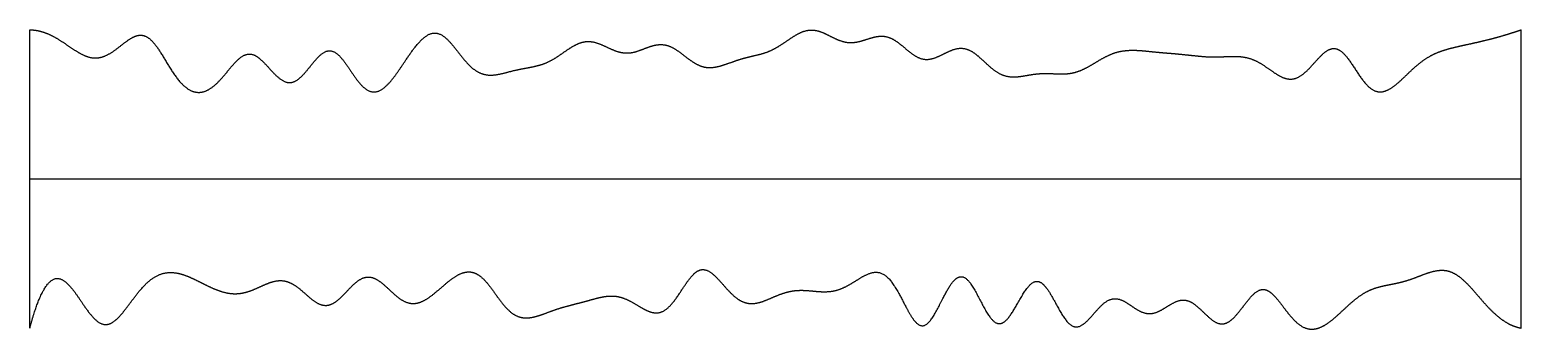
# Model space of a CAD drawing. Header units: millimetres. Extents: x 0 to 10, y 0 to 2.
import ezdxf

# ---------------------------------------------------------------- set-up
doc = ezdxf.new("R2010")
doc.units = ezdxf.units.MM
doc.layers.get('0').update_dxf_attribs({"linetype": 'CONTINUOUS'})

msp = doc.modelspace()

# ---------------------------------------------------------------- linework, layer by layer
for points in [[(0, 0), (0, 0.08), (0, 0.24), (0, 0.48), (0, 0.8), (0, 1.2), (0, 1.52), (0, 1.76), (0, 1.92), (0, 2)], [(0, 2), (0.01, 2), (0.031, 1.999), (0.061, 1.994), (0.102, 1.983), (0.153, 1.96), (0.204, 1.93), (0.255, 1.895), (0.306, 1.86), (0.357, 1.829), (0.409, 1.81), (0.461, 1.808), (0.513, 1.825), (0.566, 1.858), (0.618, 1.9), (0.668, 1.939), (0.715, 1.965), (0.76, 1.969), (0.803, 1.946), (0.844, 1.9), (0.886, 1.835), (0.928, 1.762), (0.973, 1.69), (1.022, 1.63), (1.073, 1.59), (1.127, 1.574), (1.181, 1.585), (1.235, 1.619), (1.286, 1.672), (1.336, 1.734), (1.383, 1.791), (1.429, 1.831), (1.474, 1.845), (1.52, 1.829), (1.567, 1.786), (1.615, 1.73), (1.664, 1.678), (1.713, 1.644), (1.762, 1.641), (1.81, 1.671), (1.858, 1.725), (1.905, 1.787), (1.951, 1.839), (1.996, 1.867), (2.041, 1.859), (2.086, 1.82), (2.13, 1.758), (2.175, 1.688), (2.221, 1.626), (2.268, 1.586), (2.316, 1.576), (2.365, 1.597), (2.415, 1.645), (2.465, 1.712), (2.514, 1.787), (2.563, 1.86), (2.612, 1.922), (2.659, 1.965), (2.705, 1.984), (2.75, 1.977), (2.794, 1.945), (2.838, 1.895), (2.882, 1.837), (2.927, 1.78), (2.974, 1.733), (3.024, 1.704), (3.075, 1.693), (3.128, 1.697), (3.182, 1.71), (3.236, 1.725), (3.289, 1.737), (3.342, 1.746), (3.394, 1.756), (3.445, 1.77), (3.495, 1.792), (3.545, 1.824), (3.595, 1.86), (3.646, 1.894), (3.696, 1.918), (3.746, 1.926), (3.797, 1.917), (3.848, 1.895), (3.9, 1.869), (3.952, 1.848), (4.004, 1.841), (4.057, 1.849), (4.11, 1.869), (4.162, 1.891), (4.214, 1.904), (4.264, 1.902), (4.314, 1.882), (4.363, 1.847), (4.412, 1.807), (4.462, 1.772), (4.512, 1.749), (4.563, 1.743), (4.616, 1.752), (4.668, 1.769), (4.722, 1.789), (4.774, 1.807), (4.827, 1.82), (4.878, 1.831), (4.93, 1.844), (4.98, 1.865), (5.031, 1.894), (5.081, 1.929), (5.132, 1.964), (5.182, 1.991), (5.232, 2.002), (5.283, 1.997), (5.333, 1.976), (5.384, 1.948), (5.436, 1.924), (5.489, 1.911), (5.542, 1.915), (5.595, 1.93), (5.648, 1.949), (5.7, 1.961), (5.751, 1.957), (5.801, 1.933), (5.849, 1.894), (5.898, 1.851), (5.947, 1.815), (5.997, 1.797), (6.048, 1.802), (6.101, 1.824), (6.153, 1.852), (6.205, 1.875), (6.256, 1.881), (6.305, 1.866), (6.354, 1.831), (6.401, 1.785), (6.449, 1.74), (6.498, 1.705), (6.549, 1.685), (6.6, 1.682), (6.654, 1.688), (6.708, 1.699), (6.762, 1.707), (6.816, 1.708), (6.869, 1.706), (6.921, 1.703), (6.973, 1.705), (7.023, 1.717), (7.073, 1.738), (7.123, 1.766), (7.173, 1.798), (7.224, 1.826), (7.275, 1.848), (7.327, 1.86), (7.379, 1.864), (7.432, 1.863), (7.486, 1.858), (7.538, 1.852), (7.591, 1.847), (7.644, 1.843), (7.696, 1.839), (7.748, 1.833), (7.8, 1.828), (7.853, 1.822), (7.906, 1.818), (7.958, 1.818), (8.011, 1.82), (8.063, 1.823), (8.116, 1.822), (8.168, 1.814), (8.22, 1.795), (8.272, 1.764), (8.324, 1.726), (8.375, 1.691), (8.426, 1.667), (8.477, 1.666), (8.527, 1.69), (8.576, 1.735), (8.625, 1.792), (8.672, 1.844), (8.718, 1.877), (8.763, 1.88), (8.806, 1.851), (8.849, 1.796), (8.893, 1.727), (8.937, 1.659), (8.984, 1.606), (9.032, 1.579), (9.082, 1.582), (9.133, 1.608), (9.185, 1.652), (9.236, 1.702), (9.286, 1.75), (9.336, 1.791), (9.384, 1.823), (9.433, 1.847), (9.482, 1.864), (9.532, 1.878), (9.583, 1.89), (9.635, 1.901), (9.688, 1.913), (9.741, 1.925), (9.794, 1.938), (9.847, 1.952), (9.899, 1.967), (9.939, 1.98), (9.97, 1.99), (9.99, 1.997), (10, 2)], [(10, 0), (10, 0.08), (10, 0.24), (10, 0.48), (10, 0.8), (10, 1.2), (10, 1.52), (10, 1.76), (10, 1.92), (10, 2)], [(0, 1), (0.4, 1), (1.2, 1), (2.4, 1), (4, 1), (6, 1), (7.6, 1), (8.8, 1), (9.6, 1), (10, 1)], [(0, 0), (0.009, 0.033), (0.026, 0.095), (0.053, 0.175), (0.088, 0.257), (0.133, 0.319), (0.178, 0.341), (0.223, 0.328), (0.269, 0.286), (0.315, 0.223), (0.361, 0.153), (0.407, 0.087), (0.453, 0.039), (0.498, 0.017), (0.543, 0.025), (0.589, 0.061), (0.635, 0.116), (0.683, 0.183), (0.732, 0.248), (0.783, 0.304), (0.835, 0.345), (0.888, 0.369), (0.941, 0.376), (0.995, 0.37), (1.047, 0.353), (1.099, 0.33), (1.151, 0.304), (1.203, 0.277), (1.256, 0.254), (1.309, 0.236), (1.363, 0.228), (1.418, 0.231), (1.472, 0.245), (1.527, 0.269), (1.582, 0.295), (1.636, 0.316), (1.69, 0.323), (1.742, 0.31), (1.795, 0.277), (1.846, 0.231), (1.897, 0.185), (1.947, 0.153), (1.997, 0.146), (2.047, 0.168), (2.096, 0.213), (2.145, 0.268), (2.194, 0.317), (2.244, 0.346), (2.294, 0.346), (2.344, 0.318), (2.395, 0.273), (2.446, 0.223), (2.497, 0.182), (2.549, 0.161), (2.601, 0.163), (2.654, 0.187), (2.708, 0.227), (2.763, 0.275), (2.818, 0.323), (2.872, 0.361), (2.925, 0.381), (2.976, 0.378), (3.024, 0.35), (3.069, 0.302), (3.113, 0.241), (3.158, 0.177), (3.203, 0.122), (3.251, 0.083), (3.303, 0.065), (3.356, 0.067), (3.412, 0.082), (3.468, 0.103), (3.523, 0.124), (3.578, 0.141), (3.631, 0.155), (3.683, 0.168), (3.736, 0.182), (3.788, 0.197), (3.842, 0.211), (3.896, 0.218), (3.951, 0.213), (4.006, 0.193), (4.062, 0.161), (4.116, 0.126), (4.17, 0.101), (4.221, 0.097), (4.271, 0.122), (4.318, 0.174), (4.364, 0.243), (4.408, 0.314), (4.453, 0.37), (4.497, 0.399), (4.543, 0.393), (4.591, 0.357), (4.639, 0.302), (4.69, 0.243), (4.741, 0.194), (4.794, 0.166), (4.848, 0.16), (4.903, 0.172), (4.957, 0.195), (5.012, 0.22), (5.067, 0.24), (5.121, 0.252), (5.175, 0.255), (5.228, 0.251), (5.281, 0.245), (5.334, 0.242), (5.388, 0.246), (5.442, 0.262), (5.497, 0.29), (5.552, 0.326), (5.608, 0.361), (5.662, 0.38), (5.715, 0.374), (5.765, 0.334), (5.812, 0.263), (5.857, 0.176), (5.9, 0.091), (5.942, 0.028), (5.984, 0.004), (6.026, 0.027), (6.069, 0.091), (6.112, 0.179), (6.157, 0.268), (6.201, 0.333), (6.246, 0.357), (6.29, 0.331), (6.334, 0.263), (6.378, 0.174), (6.422, 0.089), (6.467, 0.032), (6.512, 0.019), (6.557, 0.055), (6.603, 0.127), (6.649, 0.212), (6.694, 0.285), (6.74, 0.323), (6.784, 0.313), (6.828, 0.26), (6.872, 0.179), (6.917, 0.093), (6.962, 0.027), (7.008, -0.002), (7.055, 0.012), (7.104, 0.059), (7.154, 0.121), (7.205, 0.175), (7.256, 0.203), (7.309, 0.198), (7.361, 0.168), (7.414, 0.128), (7.467, 0.098), (7.52, 0.091), (7.573, 0.11), (7.627, 0.145), (7.68, 0.179), (7.732, 0.195), (7.784, 0.182), (7.835, 0.142), (7.885, 0.09), (7.936, 0.043), (7.985, 0.02), (8.034, 0.031), (8.083, 0.075), (8.131, 0.138), (8.179, 0.203), (8.225, 0.251), (8.271, 0.268), (8.317, 0.248), (8.363, 0.199), (8.411, 0.133), (8.46, 0.068), (8.512, 0.017), (8.566, -0.01), (8.621, -0.011), (8.676, 0.012), (8.73, 0.05), (8.781, 0.096), (8.831, 0.144), (8.88, 0.188), (8.927, 0.224), (8.976, 0.252), (9.026, 0.271), (9.078, 0.284), (9.131, 0.294), (9.186, 0.305), (9.241, 0.32), (9.297, 0.34), (9.352, 0.363), (9.406, 0.381), (9.458, 0.391), (9.509, 0.387), (9.559, 0.366), (9.607, 0.329), (9.655, 0.281), (9.702, 0.226), (9.75, 0.17), (9.798, 0.118), (9.847, 0.073), (9.897, 0.038), (9.937, 0.017), (9.969, 0.007), (9.989, 0.002), (10, 0)]]:
    msp.add_open_spline(points, degree=5)

doc.saveas('drawing.dxf')
